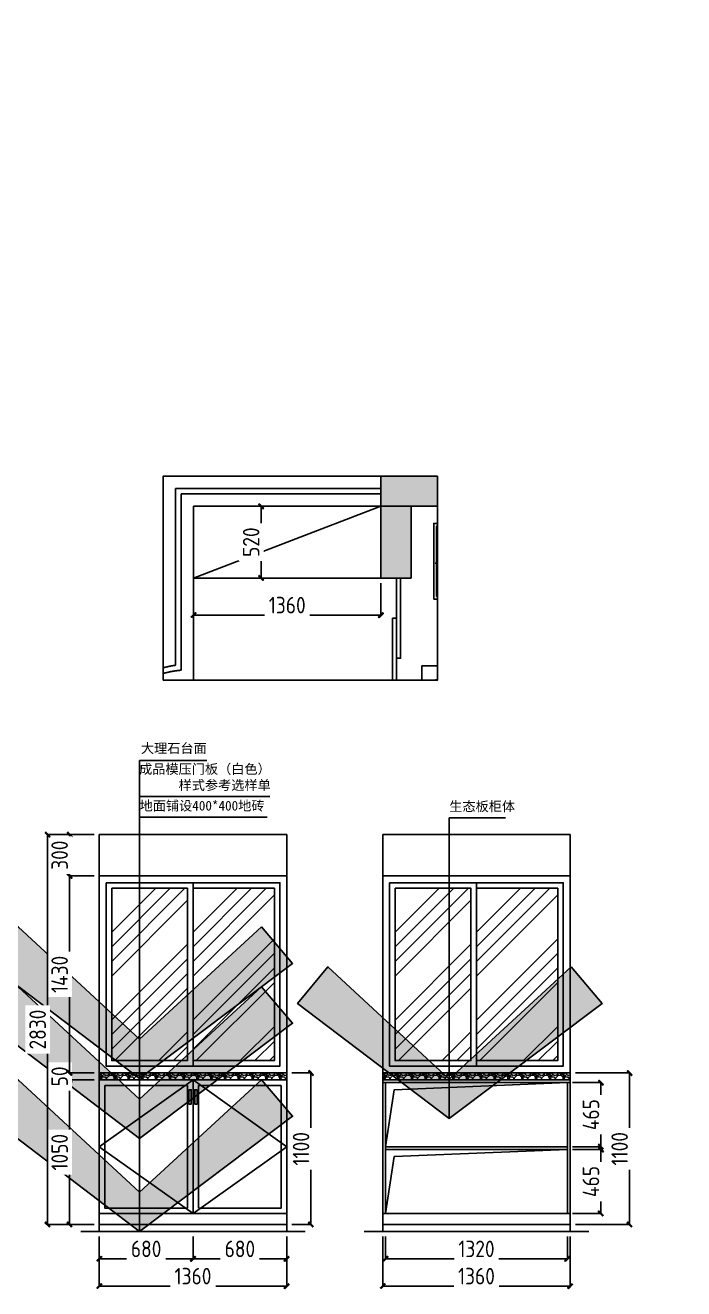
# Model space of a CAD drawing. Extents: x -74236 to 286982, y -14633 to 132816.
# Drawn here: x 131385 to 136161, y 121894 to 131060 of the extents above; entities that cross this region are included whole.
import ezdxf
from ezdxf.xclip import XClip

# ---------------------------------------------------------------- set-up
doc = ezdxf.new("R2010")
doc.units = 0
doc.header["$LTSCALE"] = 10
doc.header["$MEASUREMENT"] = 0
doc.header["$XCLIPFRAME"] = 2
doc.header["$PDSIZE"] = 5
for name, color, linetype in [('10立面', 3, 'Continuous'), ('1活动家具', 4, 'Continuous'), ('2改建新建', 7, 'Continuous'), ('8强弱电布置', 3, 'Continuous'), ('图框', 4, 'Continuous')]:
    doc.layers.add(name, color=color, linetype=linetype)
doc.styles.get("Standard").update_dxf_attribs({"font": 'gbenor.shx', "bigfont": 'gbcbig.shx'})
doc.dimstyles.new('pw40', dxfattribs={"dimscale": 40, "dimtxt": 1.8, "dimasz": 0.04, "dimexe": 0, "dimexo": 0.625, "dimgap": 0.2, "dimtad": 1, "dimdec": 0, "dimrnd": 0.05, "dimdsep": 46, "dimtxsty": 'Standard', "dimblk": 'BZ', "dimcen": 0.06, "dimclrd": 127, "dimclre": 127, "dimclrt": 1, "dimadec": 0, "dimazin": 0, "dimtfac": 1, "dimtdec": 0, "dimtix": 1, "dimtmove": 2, "dimatfit": 3, "dimldrblk": 'jt', "dimfxl": 1, "dimtvp": 1, "dimtolj": 1, "dimtzin": 0, "dimarcsym": 0})
doc.dimstyles.new('wl20', dxfattribs={"dimscale": 60, "dimtxt": 1.8, "dimasz": 0.03, "dimexe": 0, "dimexo": 0.625, "dimgap": 0.2, "dimtad": 1, "dimdec": 0, "dimrnd": 0.05, "dimdsep": 46, "dimtxsty": 'Standard', "dimblk": 'BZ', "dimcen": 0.06, "dimclrd": 127, "dimclre": 127, "dimclrt": 1, "dimadec": 0, "dimazin": 0, "dimtfac": 1, "dimtdec": 0, "dimtix": 1, "dimtmove": 2, "dimatfit": 3, "dimldrblk": 'jt', "dimfxl": 1, "dimtvp": 1, "dimtfill": 1, "dimtolj": 1, "dimtzin": 0, "dimarcsym": 0})

# ---------------------------------------------------------------- blocks, each defined once
blk = doc.blocks.new('adsz')
h = blk.add_hatch(color=252)
h.dxf.hatch_style = 1
h.paths.add_polyline_path([(104045.7, 130229.6), (102661.5, 130229.6), (102661.5, 130009.6), (103825.7, 130009.6), (103825.7, 129269.6), (104045.7, 129269.6)])
h.paths.add_polyline_path([(104045.7, 126819.6), (104045.7, 127559.6), (103825.7, 127559.6), (103825.7, 126819.6), (102474.2, 126819.6), (102474.2, 126599.6), (104045.7, 126599.6)])
h.paths.add_polyline_path([(103045.7, 126599.6), (102825.7, 126599.6), (102825.7, 126069.6), (103045.7, 126069.6)])
h.paths.add_polyline_path([(101462.9, 126819.6), (99635.7, 126819.6), (99635.7, 126599.6), (101462.9, 126599.6)])
h = blk.add_hatch(color=252)
h.dxf.hatch_style = 1
h.paths.add_polyline_path([(93345.7, 123939.6), (92745.7, 123939.6), (92745.7, 124319.6), (92525.7, 124319.6), (92525.7, 123939.6), (92525.7, 123719.6), (93345.7, 123719.6)])
h.paths.add_polyline_path([(94475.7, 123939.6), (94255.7, 123939.6), (94255.7, 123719.6), (94255.7, 121999.6), (94475.7, 121999.6), (94475.7, 122999.6), (94673.5, 122999.6), (94673.5, 123219.6), (94475.7, 123219.6)])
h.paths.add_polyline_path([(94475.7, 120879.6), (94255.7, 120879.6), (94255.7, 119729.6), (95435.7, 119729.6), (95435.7, 119949.6), (94475.7, 119949.6)])
h.paths.add_polyline_path([(99783.3, 119949.6), (97454.4, 119949.6), (97454.4, 119729.6), (99783.3, 119729.6)])
h.paths.add_polyline_path([(99375.7, 122079.6), (99155.7, 122079.6), (99155.7, 121919.6), (98095.7, 121919.6), (98095.7, 122079.6), (97875.7, 122079.6), (97875.7, 121699.6), (99375.7, 121699.6)])
h.paths.add_polyline_path([(98095.7, 123219.6), (96135.7, 123219.6), (96135.7, 123409.6), (95895.7, 123409.6), (95895.7, 123219.6), (95895.7, 122999.6), (97875.7, 122999.6), (97875.7, 122879.6), (98095.7, 122879.6)])
h.paths.add_polyline_path([(100628.3, 123219.6), (99155.7, 123219.6), (99155.7, 122879.6), (99375.7, 122879.6), (99375.7, 122999.6), (100628.3, 122999.6)])
h.paths.add_polyline_path([(103045.7, 123219.6), (102825.7, 123219.6), (102097.3, 123219.6), (102097.3, 122999.6), (102825.7, 122999.6), (102825.7, 122319.6), (103045.7, 122319.6), (103045.7, 122999.6)])
h.paths.add_polyline_path([(103045.7, 120609.6), (102825.7, 120609.6), (102825.7, 119949.6), (101830.1, 119949.6), (101830.1, 119729.6), (103045.7, 119729.6)])
h = blk.add_hatch(color=252)
h.dxf.hatch_style = 1
h.paths.add_polyline_path([(103045.7, 123739.6), (102825.7, 123739.6), (102825.7, 123219.6), (103045.7, 123219.6)])
at = {"color": 0}
for p, q in [((103825.7, 126819.6), (99635.7, 126819.6)), ((104405.7, 126599.6), (99635.7, 126599.6)), ((104405.7, 124499.6), (104405.7, 123219.6)), ((104625.7, 124298.2), (104625.7, 122999.6)), ((102825.7, 123739.6), (102825.7, 123219.6)), ((102825.7, 123739.6), (103045.7, 123739.6)), ((103045.7, 123739.6), (103045.7, 123219.6)), ((102825.7, 123219.6), (99155.7, 123219.6)), ((102825.7, 123219.6), (103045.7, 123219.6)), ((104405.7, 123219.6), (103045.7, 123219.6)), ((103045.7, 122999.6), (103045.7, 123219.6)), ((102825.7, 122999.6), (99375.7, 122999.6)), ((102825.7, 122999.6), (102825.7, 119949.6)), ((104625.7, 122999.6), (103045.7, 122999.6)), ((103045.7, 122999.6), (103045.7, 119729.6))]:
    blk.add_line(p, q, dxfattribs=at)
at = {"color": 251}
for p, q in [((104495.7, 124408.9), (104495.7, 123129.6)), ((104535.7, 124372.8), (104535.7, 123089.6)), ((104495.7, 123129.6), (103045.7, 123129.6)), ((104535.7, 123089.6), (103045.7, 123089.6))]:
    blk.add_line(p, q, dxfattribs=at)
for radius, start, end in [(592.3, 274.09289, 85.90711), (632.3, 277.47665, 82.52335)]:
    blk.add_arc((104453.4, 124999.6), radius, start, end, dxfattribs=at)
at = {"layer": '1活动家具'}
for p, q in [((102750.4, 124377.4), (102750.4, 125277.4)), ((102650.4, 124477.4), (102650.4, 125177.4)), ((102650.4, 124477.4), (102176.6, 124477.4)), ((102750.4, 124377.4), (101850.4, 124377.4))]:
    blk.add_line(p, q, dxfattribs=at)
at = {"layer": '1活动家具', "color": 4}
blk.add_line((103045.7, 123739.6), (104405.7, 123739.6), dxfattribs=at)
at = {"layer": '1活动家具', "color": 251}
for p, q in [((104405.7, 123739.6), (103045.7, 123219.6)), ((102825.7, 122999.6), (101425.7, 122699.6))]:
    blk.add_line(p, q, dxfattribs=at)
at = {"layer": '1活动家具', "color": 8}
blk.add_line((102274.7, 123632.2), (102652, 123632.2), dxfattribs=at)
at = {"layer": '1活动家具', "color": 1}
for points in [[(102963.3, 124030.9), (102933.3, 124030.9), (102933.3, 124613.4), (102963.3, 124613.4)], [(102933.3, 123739.6), (102903.3, 123739.6), (102903.3, 124322.1), (102933.3, 124322.1)]]:
    blk.add_lwpolyline(points, close=True, dxfattribs=at)
at = {"layer": '1活动家具'}
blk.add_lwpolyline([(102663.1, 123893.9), (102663.1, 123343.9), (102113.1, 123343.9), (102113.1, 123893.9)], close=True, dxfattribs=at)
at = {"layer": '1活动家具', "color": 8}
blk.add_lwpolyline([(102643.1, 123873.9), (102643.1, 123363.9), (102133.1, 123363.9), (102133.1, 123873.9)], close=True, dxfattribs=at)
at = {"layer": '1活动家具', "color": 4}
blk.add_lwpolyline([(101425.7, 122999.6), (101425.7, 122399.6), (102825.7, 122399.6), (102825.7, 122999.6)], close=True, dxfattribs=at)
at = {"layer": '1活动家具', "color": 251}
blk.add_lwpolyline([(101425.7, 122699.6), (102825.7, 122699.6), (102825.7, 122999.6), (101425.7, 122999.6)], close=True, dxfattribs=at)
blk = doc.blocks.new('BZ')
at = {"layer": '图框', "linetype": 'Continuous'}
blk.add_hatch(color=2, dxfattribs=at).paths.add_polyline_path([(9.6, 6.5), (6.6, 9.4), (-10.5, -7.5), (-7.4, -10.7)])
blk.add_lwpolyline([(-7.4, -10.7), (9.6, 6.5), (6.6, 9.4), (-10.5, -7.5), (-7.4, -10.7)], dxfattribs=at)
blk = doc.blocks.new('*D113')
at = {"layer": '1活动家具', "color": 127, "lineweight": -2, "transparency": 16777216}
for p, q in [((131883.9, 123409), (131705.8, 123409)), ((131705.8, 122360.8), (131705.8, 123407.2)), ((131883.9, 122359), (131705.8, 122359))]:
    blk.add_line(p, q, dxfattribs=at)
at = {"layer": 'Defpoints', "color": 0, "transparency": 16777216}
for p in [(131705.8, 123409), (131921.4, 123409), (131921.4, 122359)]:
    blk.add_point(p, dxfattribs=at)
at = {"layer": '1活动家具', "color": 127, "lineweight": -2, "transparency": 16777216, "xscale": 1.8, "yscale": 1.8, "zscale": 1.8}
for p, rotation in [((131705.8, 123409), 90), ((131705.8, 122359), 270)]:
    blk.add_blockref('BZ', p, dxfattribs=dict(at, rotation=rotation))
at = {"layer": '1活动家具', "color": 1, "transparency": 16777216, "insert": (131633.8, 122884), "char_height": 120, "attachment_point": 5, "rotation": 90, "bg_fill": 3, "box_fill_scale": 1.25, "bg_fill_color": 256, "bg_fill_true_color": 13158600, "bg_fill_transparency": 0}
blk.add_mtext('\\A1;1050', dxfattribs=at)
blk = doc.blocks.new('jt')
at = {"layer": '图框', "linetype": 'Continuous'}
blk.add_hatch(color=2, dxfattribs=at).paths.add_polyline_path([(-22, 17.7), (-16.7, 22.2), (0, 0), (-16.7, -22), (-22, -17.6), (-5.7, 0)])
blk.add_lwpolyline([(-22, 17.7), (-16.7, 22.2), (0, 0), (-16.7, -22), (-22, -17.6), (-5.7, 0), (-22, 17.7)], dxfattribs=at)
blk = doc.blocks.new('*D114')
at = {"layer": '1活动家具', "color": 127, "lineweight": -2, "transparency": 16777216}
for p, q in [((131705.8, 123460.8), (131705.8, 123462.6)), ((131883.9, 123459), (131705.8, 123459)), ((131705.8, 123409), (131705.8, 123459)), ((131883.9, 123409), (131705.8, 123409)), ((131705.8, 123407.2), (131705.8, 123405.4))]:
    blk.add_line(p, q, dxfattribs=at)
at = {"layer": 'Defpoints', "color": 0, "transparency": 16777216}
for p in [(131921.4, 123459), (131921.4, 123409)]:
    blk.add_point(p, dxfattribs=at)
at = {"layer": '1活动家具', "color": 127, "lineweight": -2, "transparency": 16777216, "xscale": 1.8, "yscale": 1.8, "zscale": 1.8}
for p, rotation in [((131705.8, 123459), 270), ((131705.8, 123409), 90)]:
    blk.add_blockref('BZ', p, dxfattribs=dict(at, rotation=rotation))
at = {"layer": '1活动家具', "color": 1, "transparency": 16777216, "insert": (131633.8, 123434), "char_height": 120, "attachment_point": 5, "rotation": 90, "bg_fill": 3, "box_fill_scale": 1.25, "bg_fill_color": 256, "bg_fill_true_color": 13158600, "bg_fill_transparency": 0}
blk.add_mtext('\\A1;50', dxfattribs=at)
at = {"layer": 'Defpoints', "color": 0, "transparency": 16777216}
blk.add_point((131705.8, 123459), dxfattribs=at)
blk = doc.blocks.new('*D115')
at = {"layer": '1活动家具', "color": 127, "lineweight": -2, "transparency": 16777216}
for p, q in [((131883.9, 124889), (131705.8, 124889)), ((131705.8, 123460.8), (131705.8, 124887.2)), ((131883.9, 123459), (131705.8, 123459))]:
    blk.add_line(p, q, dxfattribs=at)
at = {"layer": 'Defpoints', "color": 0, "transparency": 16777216}
for p in [(131705.8, 124889), (131921.4, 124889), (131921.4, 123459)]:
    blk.add_point(p, dxfattribs=at)
at = {"layer": '1活动家具', "color": 127, "lineweight": -2, "transparency": 16777216, "xscale": 1.8, "yscale": 1.8, "zscale": 1.8}
for p, rotation in [((131705.8, 124889), 90), ((131705.8, 123459), 270)]:
    blk.add_blockref('BZ', p, dxfattribs=dict(at, rotation=rotation))
at = {"layer": '1活动家具', "color": 1, "transparency": 16777216, "insert": (131633.8, 124174), "char_height": 120, "attachment_point": 5, "rotation": 90, "bg_fill": 3, "box_fill_scale": 1.25, "bg_fill_color": 256, "bg_fill_true_color": 13158600, "bg_fill_transparency": 0}
blk.add_mtext('\\A1;1430', dxfattribs=at)
blk = doc.blocks.new('*D116')
at = {"layer": '1活动家具', "color": 127, "lineweight": -2, "transparency": 16777216}
for p, q in [((131883.9, 125189), (131705.8, 125189)), ((131705.8, 124890.8), (131705.8, 125187.2)), ((131883.9, 124889), (131705.8, 124889))]:
    blk.add_line(p, q, dxfattribs=at)
at = {"layer": 'Defpoints', "color": 0, "transparency": 16777216}
for p in [(131921.4, 125189), (131921.4, 124889)]:
    blk.add_point(p, dxfattribs=at)
at = {"layer": '1活动家具', "color": 127, "lineweight": -2, "transparency": 16777216, "xscale": 1.8, "yscale": 1.8, "zscale": 1.8}
for p, rotation in [((131705.8, 125189), 90), ((131705.8, 124889), 270)]:
    blk.add_blockref('BZ', p, dxfattribs=dict(at, rotation=rotation))
at = {"layer": '1活动家具', "color": 1, "transparency": 16777216, "insert": (131633.8, 125039), "char_height": 120, "attachment_point": 5, "rotation": 90, "bg_fill": 3, "box_fill_scale": 1.25, "bg_fill_color": 256, "bg_fill_true_color": 13158600, "bg_fill_transparency": 0}
blk.add_mtext('\\A1;300', dxfattribs=at)
at = {"layer": 'Defpoints', "color": 0, "transparency": 16777216}
blk.add_point((131705.8, 125189), dxfattribs=at)
blk = doc.blocks.new('*D117')
at = {"layer": '1活动家具', "color": 127, "lineweight": -2, "transparency": 16777216}
for p, q in [((131846.4, 125189), (131546.6, 125189)), ((131546.6, 125187.2), (131546.6, 122360.8)), ((131883.9, 122359), (131546.6, 122359))]:
    blk.add_line(p, q, dxfattribs=at)
at = {"layer": 'Defpoints', "color": 0, "transparency": 16777216}
for p in [(131883.9, 125189), (131546.6, 122359), (131921.4, 122359)]:
    blk.add_point(p, dxfattribs=at)
at = {"layer": '1活动家具', "color": 127, "lineweight": -2, "transparency": 16777216, "xscale": 1.8, "yscale": 1.8, "zscale": 1.8}
for p, rotation in [((131546.6, 125189), 90), ((131546.6, 122359), 270)]:
    blk.add_blockref('BZ', p, dxfattribs=dict(at, rotation=rotation))
at = {"layer": '1活动家具', "color": 1, "transparency": 16777216, "insert": (131474.6, 123774), "char_height": 120, "attachment_point": 5, "rotation": 90, "bg_fill": 3, "box_fill_scale": 1.25, "bg_fill_color": 256, "bg_fill_true_color": 13158600, "bg_fill_transparency": 0}
blk.add_mtext('\\A1;2830', dxfattribs=at)
blk = doc.blocks.new('*D118')
at = {"layer": '1活动家具', "color": 127, "lineweight": -2, "transparency": 16777216}
for p, q in [((133318.9, 123459), (133457.2, 123459)), ((133457.2, 123457.2), (133457.2, 122360.8)), ((133318.9, 122359), (133457.2, 122359))]:
    blk.add_line(p, q, dxfattribs=at)
at = {"layer": 'Defpoints', "color": 0, "transparency": 16777216}
for p in [(133281.4, 123459), (133281.4, 122359), (133457.2, 122359)]:
    blk.add_point(p, dxfattribs=at)
at = {"layer": '1活动家具', "color": 127, "lineweight": -2, "transparency": 16777216, "xscale": 1.8, "yscale": 1.8, "zscale": 1.8}
for p, rotation in [((133457.2, 123459), 90), ((133457.2, 122359), 270)]:
    blk.add_blockref('BZ', p, dxfattribs=dict(at, rotation=rotation))
at = {"layer": '1活动家具', "color": 1, "transparency": 16777216, "insert": (133385.2, 122909), "char_height": 120, "attachment_point": 5, "rotation": 90, "bg_fill": 3, "box_fill_scale": 1.25, "bg_fill_color": 256, "bg_fill_true_color": 13158600, "bg_fill_transparency": 0}
blk.add_mtext('\\A1;1100', dxfattribs=at)
blk = doc.blocks.new('*D119')
at = {"layer": '1活动家具', "color": 127, "lineweight": -2, "transparency": 16777216}
for p, q in [((131921.4, 122271.5), (131921.4, 122110.8)), ((132601.4, 122271.5), (132601.4, 122110.8)), ((131923.2, 122110.8), (132599.6, 122110.8))]:
    blk.add_line(p, q, dxfattribs=at)
at = {"layer": 'Defpoints', "color": 0, "transparency": 16777216}
for p in [(131921.4, 122309), (132601.4, 122309), (132601.4, 122110.8)]:
    blk.add_point(p, dxfattribs=at)
at = {"layer": '1活动家具', "color": 127, "lineweight": -2, "transparency": 16777216, "xscale": 1.8, "yscale": 1.8, "zscale": 1.8, "rotation": 180}
blk.add_blockref('BZ', (131921.4, 122110.8), dxfattribs=at)
at = {"layer": '1活动家具', "color": 127, "lineweight": -2, "transparency": 16777216, "xscale": 1.8, "yscale": 1.8, "zscale": 1.8}
blk.add_blockref('BZ', (132601.4, 122110.8), dxfattribs=at)
at = {"layer": '1活动家具', "color": 1, "transparency": 16777216, "insert": (132261.4, 122182.8), "char_height": 120, "attachment_point": 5, "bg_fill": 3, "box_fill_scale": 1.25, "bg_fill_color": 256, "bg_fill_true_color": 13158600, "bg_fill_transparency": 0}
blk.add_mtext('\\A1;680', dxfattribs=at)
blk = doc.blocks.new('*D120')
at = {"layer": '1活动家具', "color": 127, "lineweight": -2, "transparency": 16777216}
for p, q in [((132601.4, 122271.5), (132601.4, 122110.8)), ((133281.4, 122271.5), (133281.4, 122110.8)), ((132603.2, 122110.8), (133279.6, 122110.8))]:
    blk.add_line(p, q, dxfattribs=at)
at = {"layer": 'Defpoints', "color": 0, "transparency": 16777216}
for p in [(132601.4, 122309), (133281.4, 122309), (133281.4, 122110.8)]:
    blk.add_point(p, dxfattribs=at)
at = {"layer": '1活动家具', "color": 127, "lineweight": -2, "transparency": 16777216, "xscale": 1.8, "yscale": 1.8, "zscale": 1.8, "rotation": 180}
blk.add_blockref('BZ', (132601.4, 122110.8), dxfattribs=at)
at = {"layer": '1活动家具', "color": 127, "lineweight": -2, "transparency": 16777216, "xscale": 1.8, "yscale": 1.8, "zscale": 1.8}
blk.add_blockref('BZ', (133281.4, 122110.8), dxfattribs=at)
at = {"layer": '1活动家具', "color": 1, "transparency": 16777216, "insert": (132941.4, 122182.8), "char_height": 120, "attachment_point": 5, "bg_fill": 3, "box_fill_scale": 1.25, "bg_fill_color": 256, "bg_fill_true_color": 13158600, "bg_fill_transparency": 0}
blk.add_mtext('\\A1;680', dxfattribs=at)
blk = doc.blocks.new('*D121')
at = {"layer": '1活动家具', "color": 127, "lineweight": -2, "transparency": 16777216}
for p, q in [((131921.4, 122271.5), (131921.4, 121912.9)), ((133281.4, 122271.5), (133281.4, 121912.9)), ((131923.2, 121912.9), (133279.6, 121912.9))]:
    blk.add_line(p, q, dxfattribs=at)
at = {"layer": 'Defpoints', "color": 0, "transparency": 16777216}
for p in [(131921.4, 122309), (133281.4, 122309), (133281.4, 121912.9)]:
    blk.add_point(p, dxfattribs=at)
at = {"layer": '1活动家具', "color": 127, "lineweight": -2, "transparency": 16777216, "xscale": 1.8, "yscale": 1.8, "zscale": 1.8, "rotation": 180}
blk.add_blockref('BZ', (131921.4, 121912.9), dxfattribs=at)
at = {"layer": '1活动家具', "color": 127, "lineweight": -2, "transparency": 16777216, "xscale": 1.8, "yscale": 1.8, "zscale": 1.8}
blk.add_blockref('BZ', (133281.4, 121912.9), dxfattribs=at)
at = {"layer": '1活动家具', "color": 1, "transparency": 16777216, "insert": (132601.4, 121984.9), "char_height": 120, "attachment_point": 5, "bg_fill": 3, "box_fill_scale": 1.25, "bg_fill_color": 256, "bg_fill_true_color": 13158600, "bg_fill_transparency": 0}
blk.add_mtext('\\A1;1360', dxfattribs=at)
blk = doc.blocks.new('*D122')
at = {"layer": '1活动家具', "color": 127, "lineweight": -2, "transparency": 16777216}
for p, q in [((135355.1, 122904), (135560, 122904)), ((135560, 122440.8), (135560, 122902.2)), ((135355.1, 122439), (135560, 122439))]:
    blk.add_line(p, q, dxfattribs=at)
at = {"layer": 'Defpoints', "color": 0, "transparency": 16777216}
for p in [(135317.6, 122904), (135560, 122904), (135317.6, 122439)]:
    blk.add_point(p, dxfattribs=at)
at = {"layer": '1活动家具', "color": 127, "lineweight": -2, "transparency": 16777216, "xscale": 1.8, "yscale": 1.8, "zscale": 1.8}
for p, rotation in [((135560, 122904), 90), ((135560, 122439), 270)]:
    blk.add_blockref('BZ', p, dxfattribs=dict(at, rotation=rotation))
at = {"layer": '1活动家具', "color": 1, "transparency": 16777216, "insert": (135488, 122671.5), "char_height": 120, "attachment_point": 5, "rotation": 90, "bg_fill": 3, "box_fill_scale": 1.25, "bg_fill_color": 256, "bg_fill_true_color": 13158600, "bg_fill_transparency": 0}
blk.add_mtext('\\A1;465', dxfattribs=at)
blk = doc.blocks.new('*D123')
at = {"layer": '1活动家具', "color": 127, "lineweight": -2, "transparency": 16777216}
for p, q in [((135355.1, 123389), (135560, 123389)), ((135560, 122925.8), (135560, 123387.2)), ((135355.1, 122924), (135560, 122924))]:
    blk.add_line(p, q, dxfattribs=at)
at = {"layer": 'Defpoints', "color": 0, "transparency": 16777216}
for p in [(135317.6, 123389), (135560, 123389), (135317.6, 122924)]:
    blk.add_point(p, dxfattribs=at)
at = {"layer": '1活动家具', "color": 127, "lineweight": -2, "transparency": 16777216, "xscale": 1.8, "yscale": 1.8, "zscale": 1.8}
for p, rotation in [((135560, 123389), 90), ((135560, 122924), 270)]:
    blk.add_blockref('BZ', p, dxfattribs=dict(at, rotation=rotation))
at = {"layer": '1活动家具', "color": 1, "transparency": 16777216, "insert": (135488, 123156.5), "char_height": 120, "attachment_point": 5, "rotation": 90, "bg_fill": 3, "box_fill_scale": 1.25, "bg_fill_color": 256, "bg_fill_true_color": 13158600, "bg_fill_transparency": 0}
blk.add_mtext('\\A1;465', dxfattribs=at)
blk = doc.blocks.new('*D124')
at = {"layer": '1活动家具', "color": 127, "lineweight": -2, "transparency": 16777216}
for p, q in [((135375.1, 123459), (135768.2, 123459)), ((135768.2, 122360.8), (135768.2, 123457.2)), ((135375.1, 122359), (135768.2, 122359))]:
    blk.add_line(p, q, dxfattribs=at)
at = {"layer": 'Defpoints', "color": 0, "transparency": 16777216}
for p in [(135337.6, 123459), (135768.2, 123459), (135337.6, 122359)]:
    blk.add_point(p, dxfattribs=at)
at = {"layer": '1活动家具', "color": 127, "lineweight": -2, "transparency": 16777216, "xscale": 1.8, "yscale": 1.8, "zscale": 1.8}
for p, rotation in [((135768.2, 123459), 90), ((135768.2, 122359), 270)]:
    blk.add_blockref('BZ', p, dxfattribs=dict(at, rotation=rotation))
at = {"layer": '1活动家具', "color": 1, "transparency": 16777216, "insert": (135696.2, 122909), "char_height": 120, "attachment_point": 5, "rotation": 90, "bg_fill": 3, "box_fill_scale": 1.25, "bg_fill_color": 256, "bg_fill_true_color": 13158600, "bg_fill_transparency": 0}
blk.add_mtext('\\A1;1100', dxfattribs=at)
blk = doc.blocks.new('*D125')
at = {"layer": '1活动家具', "color": 127, "lineweight": -2, "transparency": 16777216}
for p, q in [((133997.6, 122271.5), (133997.6, 122110.8)), ((135317.6, 122271.5), (135317.6, 122110.8)), ((133999.4, 122110.8), (135315.8, 122110.8))]:
    blk.add_line(p, q, dxfattribs=at)
at = {"layer": 'Defpoints', "color": 0, "transparency": 16777216}
for p in [(133997.6, 122309), (135317.6, 122309), (135317.6, 122110.8)]:
    blk.add_point(p, dxfattribs=at)
at = {"layer": '1活动家具', "color": 127, "lineweight": -2, "transparency": 16777216, "xscale": 1.8, "yscale": 1.8, "zscale": 1.8, "rotation": 180}
blk.add_blockref('BZ', (133997.6, 122110.8), dxfattribs=at)
at = {"layer": '1活动家具', "color": 127, "lineweight": -2, "transparency": 16777216, "xscale": 1.8, "yscale": 1.8, "zscale": 1.8}
blk.add_blockref('BZ', (135317.6, 122110.8), dxfattribs=at)
at = {"layer": '1活动家具', "color": 1, "transparency": 16777216, "insert": (134657.6, 122182.8), "char_height": 120, "attachment_point": 5, "bg_fill": 3, "box_fill_scale": 1.25, "bg_fill_color": 256, "bg_fill_true_color": 13158600, "bg_fill_transparency": 0}
blk.add_mtext('\\A1;1320', dxfattribs=at)
blk = doc.blocks.new('*D126')
at = {"layer": '1活动家具', "color": 127, "lineweight": -2, "transparency": 16777216}
for p, q in [((133977.6, 122271.5), (133977.6, 121912.9)), ((135337.6, 122271.5), (135337.6, 121912.9)), ((133979.4, 121912.9), (135335.8, 121912.9))]:
    blk.add_line(p, q, dxfattribs=at)
at = {"layer": 'Defpoints', "color": 0, "transparency": 16777216}
for p in [(133977.6, 122309), (135337.6, 122309), (135337.6, 121912.9)]:
    blk.add_point(p, dxfattribs=at)
at = {"layer": '1活动家具', "color": 127, "lineweight": -2, "transparency": 16777216, "xscale": 1.8, "yscale": 1.8, "zscale": 1.8, "rotation": 180}
blk.add_blockref('BZ', (133977.6, 121912.9), dxfattribs=at)
at = {"layer": '1活动家具', "color": 127, "lineweight": -2, "transparency": 16777216, "xscale": 1.8, "yscale": 1.8, "zscale": 1.8}
blk.add_blockref('BZ', (135337.6, 121912.9), dxfattribs=at)
at = {"layer": '1活动家具', "color": 1, "transparency": 16777216, "insert": (134657.6, 121984.9), "char_height": 120, "attachment_point": 5, "bg_fill": 3, "box_fill_scale": 1.25, "bg_fill_color": 256, "bg_fill_true_color": 13158600, "bg_fill_transparency": 0}
blk.add_mtext('\\A1;1360', dxfattribs=at)
blk = doc.blocks.new('*D171')
at = {"layer": '1活动家具', "color": 127, "lineweight": -2, "transparency": 16777216}
for p, q in [((132605, 127012.3), (132605, 126781)), ((133965, 127012.3), (133965, 126781)), ((132606.8, 126781), (133963.2, 126781))]:
    blk.add_line(p, q, dxfattribs=at)
at = {"layer": 'Defpoints', "color": 0, "transparency": 16777216}
for p in [(132605, 127049.8), (133965, 127049.8), (133965, 126781)]:
    blk.add_point(p, dxfattribs=at)
at = {"layer": '1活动家具', "color": 127, "lineweight": -2, "transparency": 16777216, "xscale": 1.8, "yscale": 1.8, "zscale": 1.8, "rotation": 180}
blk.add_blockref('BZ', (132605, 126781), dxfattribs=at)
at = {"layer": '1活动家具', "color": 127, "lineweight": -2, "transparency": 16777216, "xscale": 1.8, "yscale": 1.8, "zscale": 1.8}
blk.add_blockref('BZ', (133965, 126781), dxfattribs=at)
at = {"layer": '1活动家具', "color": 1, "transparency": 16777216, "insert": (133285, 126853), "char_height": 120, "attachment_point": 5, "bg_fill": 3, "box_fill_scale": 1.25, "bg_fill_color": 256, "bg_fill_true_color": 13158600, "bg_fill_transparency": 0}
blk.add_mtext('\\A1;1360', dxfattribs=at)
blk = doc.blocks.new('*D172')
at = {"layer": '1活动家具', "color": 127, "lineweight": -2, "transparency": 16777216}
for p, q in [((133247.5, 127569.8), (133095.2, 127569.8)), ((133095.2, 127051.6), (133095.2, 127568)), ((133247.5, 127049.8), (133095.2, 127049.8))]:
    blk.add_line(p, q, dxfattribs=at)
at = {"layer": 'Defpoints', "color": 0, "transparency": 16777216}
for p in [(133095.2, 127569.8), (133285, 127569.8), (133285, 127049.8)]:
    blk.add_point(p, dxfattribs=at)
at = {"layer": '1活动家具', "color": 127, "lineweight": -2, "transparency": 16777216, "xscale": 1.8, "yscale": 1.8, "zscale": 1.8}
for p, rotation in [((133095.2, 127569.8), 90), ((133095.2, 127049.8), 270)]:
    blk.add_blockref('BZ', p, dxfattribs=dict(at, rotation=rotation))
at = {"layer": '1活动家具', "color": 1, "transparency": 16777216, "insert": (133023.2, 127309.8), "char_height": 120, "attachment_point": 5, "rotation": 90, "bg_fill": 3, "box_fill_scale": 1.25, "bg_fill_color": 256, "bg_fill_true_color": 13158600, "bg_fill_transparency": 0}
blk.add_mtext('\\A1;520', dxfattribs=at)

msp = doc.modelspace()

# ---------------------------------------------------------------- hatches: boundary and pattern name
at = {"layer": '1活动家具'}
h = msp.add_hatch(dxfattribs=at)
h.set_pattern_fill('GRAVEL', color=251, scale=100)
h.set_pattern_definition([(228.0127875, (2644.621, 858.468), (-800, -900), [13.4536, -1331.908805]), (184.9697407, (2635.6207, 848.468), (1200, 100), [23.0868, -2285.592476]), (132.510447, (2612.6207, 846.468), (1000, -1100), [16.2788, -1611.60326]), (267.273689, (2573.6207, 821.468), (100, 2000), [21.0238, -2081.355804]), (292.8336542, (2572.6207, 800.468), (-500, 1200), [20.6155, -2040.937313]), (357.273689, (2580.6207, 781.468), (-2000, 100), [21.0238, -2081.355804]), (37.6942405, (2601.6207, 780.468), (-1300, -1000), [27.8029, -2752.484855]), (72.2553284, (2623.6207, 797.468), (700, 2200), [26.2488, -2598.63215]), (121.4295656, (2631.6207, 822.468), (-800, 1300), [21.095, -2088.40731]), (175.2363583, (2620.621, 840.468), (1100, -100), [24.0832, -1180.07626]), (222.3974378, (2596.6207, 842.468), (-1200, -1100), [31.1448, -3083.3375]), (138.814075, (2672.621, 820.468), (-700, 600), [10.6301, -1052.38448]), (171.4692344, (2664.6207, 827.468), (1300, -200), [20.2237, -2002.15114]), (225, (2644.62, 830.47), (-1e-14, -100), [14.1421, -127.279256]), (203.1985905, (2637.621, 842.468), (500, 200), [7.6158, -753.96151]), (291.80141, (2630.62, 839.468), (-100, 300), [10.7703, -527.74618]), (30.963757, (2634.62, 829.468), (300, 200), [17.4929, -565.60229]), (161.565051, (2649.62, 838.468), (200, -100), [12.6491, -303.578666]), (16.3895403, (2572.6207, 839.468), (1000, 300), [17.72, -1754.284515]), (70.346176, (2589.621, 844.468), (-400, -1100), [14.8661, -1471.740775]), (293.1985905, (2649.621, 858.468), (-200, 500), [15.2315, -746.34581]), (343.6104597, (2655.6207, 844.468), (-1000, 300), [17.72, -1754.284515]), (339.443955, (2572.621, 777.468), (-500, 200), [17.088, -837.312375]), (294.7751406, (2588.621, 771.468), (-500, 1100), [14.3178, -1417.464306]), (66.8014095, (2650.621, 758.468), (200, 500), [15.2315, -746.34581]), (17.3540246, (2656.6207, 772.468), (-1300, -400), [16.7631, -1659.54236]), (69.443955, (2601.621, 758.468), (-200, -500), [8.544, -845.856375]), (101.309932, (2644.62, 758.468), (-100, 400), [5.099, -504.80295]), (165.963757, (2643.62, 763.468), (300, -100), [20.6155, -391.69506]), (186.009006, (2623.6207, 768.468), (1000, 100), [19.105, -1891.39232]), (303.690068, (2634.62, 820.468), (-100, 200), [14.4222, -346.13293]), (353.1572266, (2642.6207, 808.468), (1700, -200), [25.1794, -2492.75626]), (60.945396, (2667.621, 805.468), (-400, -700), [10.2956, -1019.267414]), (90, (2672.62, 814.47), (-100, 100), [6, -94]), (120.256437, (2621.621, 771.468), (400, -700), [13.8924, -1375.352]), (48.0127875, (2614.621, 783.468), (800, 900), [26.9072, -1318.455205]), (0, (2632.62, 803.47), (100, 100), [26, -74]), (325.3048465, (2658.6207, 803.468), (1000, -700), [15.8114, -1565.32743]), (254.054604, (2671.62, 794.468), (-100, -400), [14.5602, -713.45079]), (207.6459754, (2667.6207, 780.468), (-1900, -1000), [23.7065, -2346.94742]), (175.4260787, (2646.6207, 769.468), (-1300, 100), [25.0799, -2482.90734])])
h.paths.add_polyline_path([(133281.4, 123459), (131921.4, 123459), (131921.4, 123409), (132601.4, 123409), (133281.4, 123409)])
h = msp.add_hatch(dxfattribs=at)
h.set_pattern_fill('GRAVEL', color=251, scale=100)
h.set_pattern_definition([(228.0127875, (4700.8316, 858.468), (-800, -900), [13.4536, -1331.908805]), (184.9697407, (4691.8316, 848.468), (1200, 100), [23.0868, -2285.592476]), (132.510447, (4668.8316, 846.468), (1000, -1100), [16.2788, -1611.60326]), (267.273689, (4629.8316, 821.468), (100, 2000), [21.0238, -2081.355804]), (292.8336542, (4628.8316, 800.468), (-500, 1200), [20.6155, -2040.937313]), (357.273689, (4636.8316, 781.468), (-2000, 100), [21.0238, -2081.355804]), (37.6942405, (4657.8316, 780.468), (-1300, -1000), [27.8029, -2752.484855]), (72.2553284, (4679.8316, 797.468), (700, 2200), [26.2488, -2598.63215]), (121.4295656, (4687.8316, 822.468), (-800, 1300), [21.095, -2088.40731]), (175.2363583, (4676.832, 840.468), (1100, -100), [24.0832, -1180.07626]), (222.3974378, (4652.8316, 842.468), (-1200, -1100), [31.1448, -3083.3375]), (138.814075, (4728.832, 820.468), (-700, 600), [10.6301, -1052.38448]), (171.4692344, (4720.8316, 827.468), (1300, -200), [20.2237, -2002.15114]), (225, (4700.83, 830.47), (-1e-14, -100), [14.1421, -127.279256]), (203.1985905, (4693.832, 842.468), (500, 200), [7.6158, -753.96151]), (291.80141, (4686.832, 839.468), (-100, 300), [10.7703, -527.74618]), (30.963757, (4690.832, 829.468), (300, 200), [17.4929, -565.60229]), (161.565051, (4705.832, 838.468), (200, -100), [12.6491, -303.578666]), (16.3895403, (4628.8316, 839.468), (1000, 300), [17.72, -1754.284515]), (70.346176, (4645.8316, 844.468), (-400, -1100), [14.8661, -1471.740775]), (293.1985905, (4705.832, 858.468), (-200, 500), [15.2315, -746.34581]), (343.6104597, (4711.8316, 844.468), (-1000, 300), [17.72, -1754.284515]), (339.443955, (4628.832, 777.468), (-500, 200), [17.088, -837.312375]), (294.7751406, (4644.8316, 771.468), (-500, 1100), [14.3178, -1417.464306]), (66.8014095, (4706.832, 758.468), (200, 500), [15.2315, -746.34581]), (17.3540246, (4712.8316, 772.468), (-1300, -400), [16.7631, -1659.54236]), (69.443955, (4657.832, 758.468), (-200, -500), [8.544, -845.856375]), (101.309932, (4700.832, 758.468), (-100, 400), [5.099, -504.80295]), (165.963757, (4699.832, 763.468), (300, -100), [20.6155, -391.69506]), (186.009006, (4679.8316, 768.468), (1000, 100), [19.105, -1891.39232]), (303.690068, (4690.832, 820.468), (-100, 200), [14.4222, -346.13293]), (353.1572266, (4698.8316, 808.468), (1700, -200), [25.1794, -2492.75626]), (60.945396, (4723.832, 805.468), (-400, -700), [10.2956, -1019.267414]), (90, (4728.83, 814.47), (-100, 100), [6, -94]), (120.256437, (4677.8316, 771.468), (400, -700), [13.8924, -1375.352]), (48.0127875, (4670.8316, 783.468), (800, 900), [26.9072, -1318.455205]), (0, (4688.83, 803.47), (100, 100), [26, -74]), (325.3048465, (4714.8316, 803.468), (1000, -700), [15.8114, -1565.32743]), (254.054604, (4727.832, 794.468), (-100, -400), [14.5602, -713.45079]), (207.6459754, (4723.8316, 780.468), (-1900, -1000), [23.7065, -2346.94742]), (175.4260787, (4702.8316, 769.468), (-1300, 100), [25.0799, -2482.90734])])
h.paths.add_polyline_path([(135337.6, 123459), (133977.6, 123459), (133977.6, 123409), (134657.6, 123409), (135337.6, 123409)])
at = {"layer": '8强弱电布置'}
h = msp.add_hatch(dxfattribs=at)
h.set_pattern_fill('ANSI34', color=251, scale=600, style=0)
h.set_pattern_definition([(45, (12854.07, 37142.13), (-318.198, 318.198), []), (45, (12960.14, 37142.13), (-318.198, 318.198), []), (45, (13066.2, 37142.13), (-318.198, 318.198), []), (45, (13172.27, 37142.13), (-318.198, 318.198), [])])
h.paths.add_polyline_path([(132011.4, 124799), (132561.4, 124799), (132561.4, 123549), (132011.4, 123549)])
h = msp.add_hatch(dxfattribs=at)
h.set_pattern_fill('ANSI34', color=251, scale=600, style=0)
h.set_pattern_definition([(45, (13444.07, 37142.13), (-318.198, 318.198), []), (45, (13550.14, 37142.13), (-318.198, 318.198), []), (45, (13656.2, 37142.13), (-318.198, 318.198), []), (45, (13762.27, 37142.13), (-318.198, 318.198), [])])
h.paths.add_polyline_path([(132601.4, 124799), (133191.4, 124799), (133191.4, 123549), (132601.4, 123549)])
h = msp.add_hatch(dxfattribs=at)
h.set_pattern_fill('ANSI34', color=251, scale=600, style=0)
h.set_pattern_definition([(45, (14910.3, 37142.13), (-318.198, 318.198), []), (45, (15016.35, 37142.13), (-318.198, 318.198), []), (45, (15122.4, 37142.13), (-318.198, 318.198), []), (45, (15228.5, 37142.13), (-318.198, 318.198), [])])
h.paths.add_polyline_path([(134067.6, 124799), (134617.6, 124799), (134617.6, 123549), (134067.6, 123549)])
h = msp.add_hatch(dxfattribs=at)
h.set_pattern_fill('ANSI34', color=251, scale=600, style=0)
h.set_pattern_definition([(45, (15500.3, 37142.13), (-318.198, 318.198), []), (45, (15606.35, 37142.13), (-318.198, 318.198), []), (45, (15712.4, 37142.13), (-318.198, 318.198), []), (45, (15818.5, 37142.13), (-318.198, 318.198), [])])
h.paths.add_polyline_path([(134657.6, 124799), (135247.6, 124799), (135247.6, 123549), (134657.6, 123549)])

# ---------------------------------------------------------------- linework, layer by layer
at = {"layer": '1活动家具', "color": 0}
for p, q in [((131921.4, 125189), (131921.4, 122309)), ((133281.4, 125189), (133281.4, 122309)), ((133977.6, 125189), (133977.6, 122309)), ((135337.6, 125189), (135337.6, 122309)), ((131921.4, 123409), (133281.4, 123409))]:
    msp.add_line(p, q, dxfattribs=at)
at = {"layer": '1活动家具', "color": 3}
for p, q in [((133977.6, 123409), (135337.6, 123409)), ((133977.6, 123389), (135337.6, 123389)), ((133977.6, 123389), (133977.6, 122439)), ((133997.6, 123389), (133997.6, 122439)), ((135317.6, 123389), (135317.6, 122439)), ((135337.6, 123389), (135337.6, 122439)), ((133997.6, 122924), (135317.6, 122924)), ((133997.6, 122904), (135317.6, 122904))]:
    msp.add_line(p, q, dxfattribs=at)
for points in [[(131921.4, 124889), (133281.4, 124889), (133281.4, 123459), (131921.4, 123459)], [(133977.6, 124889), (135337.6, 124889), (135337.6, 123459), (133977.6, 123459)], [(131921.4, 123409), (132601.4, 123409), (132601.4, 122439), (131921.4, 122439)], [(133281.4, 123409), (132601.4, 123409), (132601.4, 122439), (133281.4, 122439)], [(132571.5, 123336.9), (132589.2, 123336.9), (132589.2, 123232.8), (132571.5, 123232.8)], [(132631.3, 123336.9), (132613.5, 123336.9), (132613.5, 123232.8), (132631.3, 123232.8)]]:
    msp.add_lwpolyline(points, close=True, dxfattribs=at)
at = {"layer": '2改建新建', "color": 0}
for p, q in [((131921.4, 125189), (133281.4, 125189)), ((133977.6, 125189), (135337.6, 125189)), ((131787.9, 122309), (133416.2, 122309)), ((131921.4, 122359), (133281.4, 122359)), ((133844.1, 122309), (135472.4, 122309)), ((133977.6, 122359), (135337.6, 122359))]:
    msp.add_line(p, q, dxfattribs=at)
for points in [[(133281.4, 122359), (131921.4, 122359), (131921.4, 122439), (133281.4, 122439)], [(135337.6, 122359), (133977.6, 122359), (133977.6, 122439), (135337.6, 122439)]]:
    msp.add_lwpolyline(points, dxfattribs=at)
at = {"layer": '8强弱电布置', "color": 251}
for p, q in [((131921.4, 124889), (133281.4, 124889)), ((133977.6, 124889), (135337.6, 124889))]:
    msp.add_line(p, q, dxfattribs=at)
for points in [[(131971.4, 124839), (133231.4, 124839), (133231.4, 123509), (131971.4, 123509)], [(131971.4, 124839), (132601.4, 124839), (132601.4, 123509), (131971.4, 123509)], [(132011.4, 124799), (132561.4, 124799), (132561.4, 123549), (132011.4, 123549)], [(132601.4, 124839), (133231.4, 124839), (133231.4, 123509), (132601.4, 123509)], [(132601.4, 124799), (133191.4, 124799), (133191.4, 123549), (132601.4, 123549)], [(134027.6, 124839), (135287.6, 124839), (135287.6, 123509), (134027.6, 123509)], [(134027.6, 124839), (134657.6, 124839), (134657.6, 123509), (134027.6, 123509)], [(134067.6, 124799), (134617.6, 124799), (134617.6, 123549), (134067.6, 123549)], [(134657.6, 124839), (135287.6, 124839), (135287.6, 123509), (134657.6, 123509)], [(134657.6, 124799), (135247.6, 124799), (135247.6, 123549), (134657.6, 123549)], [(131961.4, 123369), (132561.4, 123369), (132561.4, 122479), (131961.4, 122479)], [(133241.4, 123369), (132641.4, 123369), (132641.4, 122479), (133241.4, 122479)]]:
    msp.add_lwpolyline(points, close=True, dxfattribs=at)
for points in [[(132601.4, 123409), (131921.4, 122924), (132601.4, 122439)], [(132601.4, 123409), (133281.4, 122924), (132601.4, 122439)]]:
    msp.add_lwpolyline(points, dxfattribs=at)

# ---------------------------------------------------------------- block references
at = {"layer": '2改建新建', "color": 0}
ref = msp.add_blockref('adsz', (237010.7, 250789.4), dxfattribs=dict(at, rotation=180))
XClip(ref).set_block_clipping_path([(102635.5703069517, 122999.6485216264), (104625.6911088218, 124480.0391719953)])
ref = msp.add_blockref('adsz', (34560.7, 829.7), dxfattribs=at)
XClip(ref).set_block_clipping_path([(102635.5703069517, 125489.739213383), (104625.6911088218, 126898.7141534042)])

# ---------------------------------------------------------------- texts
at = {"layer": '10立面', "char_height": 70}
for s, insert, width, attachment_point in [('{\\fSimSun|b0|i0|c134|p2;\\C1;大理石台面}', (132223.6, 125849.7), 1312.575, 1), ('{\\fSimSun|b0|i0|c134|p2;\\C1;成品模压门板（白色）\\P样式参考选样单}', (133165.4, 125699.3), 1094.447, 3), ('{\\fSimSun|b0|i0|c134|p2;\\C1;地面铺设400*400地砖}', (132213.9, 125432.9), 1312.575, 1), ('{\\fSimSun|b0|i0|c134|p2;\\C1;生态板柜体}', (134460.3, 125428.2), 1312.575, 1)]:
    msp.add_mtext(s, dxfattribs=dict(at, insert=insert, width=width, attachment_point=attachment_point))

# ---------------------------------------------------------------- leaders
for points in [[(132213.9, 123419.3), (132213.9, 125725.8), (132701.5, 125725.8)], [(132213.9, 122984.1), (132213.9, 125464.3), (133159.4, 125464.3)], [(132213.9, 122309.6), (132213.9, 125313.8), (133140, 125313.8)], [(134460.3, 123129), (134460.3, 125309.1), (134867.8, 125309.1)]]:
    msp.add_leader(points, dimstyle='pw40', override={"dimscale": 50, "dimasz": 1, "dimtad": 0})

# ---------------------------------------------------------------- next in the draw order: dimensions: what is measured, and where the dimension line sits
at = {"layer": '1活动家具', "color": 251}
dim = msp.add_linear_dim(base=(133965, 126781), p1=(132605, 127049.8), p2=(133965, 127049.8), dimstyle='wl20', override={"dimtxt": 2, "dimfxl": 20, "dimfxlon": 1, "dimarcsym": 1}, dxfattribs=at)
dim.commit()
dim.dimension.update_dxf_attribs({"geometry": '*D171', "text_midpoint": (133285, 126853)})
for base, p1, p2, picture, middle in [((133457.2, 122359), (133281.4, 123459), (133281.4, 122359), '*D118', (133385.2, 122909)), ((131705.8, 123409), (131921.4, 122359), (131921.4, 123409), '*D113', (131633.8, 122884))]:
    dim = msp.add_linear_dim(base=base, p1=p1, p2=p2, angle=90, dimstyle='wl20', override={"dimtxt": 2, "dimfxl": 20, "dimfxlon": 1, "dimarcsym": 1}, dxfattribs=at)
    dim.commit()
    dim.dimension.update_dxf_attribs({"geometry": picture, "text_midpoint": middle})
at = {"layer": '1活动家具', "color": 3}
dim = msp.add_linear_dim(base=(135560, 122904), p1=(135317.6, 122439), p2=(135317.6, 122904), angle=90, dimstyle='wl20', override={"dimtxt": 2, "dimfxl": 20, "dimfxlon": 1, "dimarcsym": 1}, dxfattribs=at)
dim.commit()
dim.dimension.update_dxf_attribs({"geometry": '*D122', "text_midpoint": (135488, 122671.5)})

# ---------------------------------------------------------------- next in the draw order: dimensions: what is measured, and where the dimension line sits
at = {"layer": '1活动家具', "color": 251}
for base, p1, p2, picture, middle in [((133095.2, 127569.8), (133285, 127049.8), (133285, 127569.8), '*D172', (133023.2, 127309.8)), ((131705.8, 123459), (131921.4, 123409), (131921.4, 123459), '*D114', (131633.8, 123434))]:
    dim = msp.add_linear_dim(base=base, p1=p1, p2=p2, angle=90, dimstyle='wl20', override={"dimtxt": 2, "dimfxl": 20, "dimfxlon": 1, "dimarcsym": 1}, dxfattribs=at)
    dim.commit()
    dim.dimension.update_dxf_attribs({"geometry": picture, "text_midpoint": middle})
at = {"layer": '1活动家具', "color": 3}
dim = msp.add_linear_dim(base=(135560, 123389), p1=(135317.6, 122924), p2=(135317.6, 123389), angle=90, dimstyle='wl20', override={"dimtxt": 2, "dimfxl": 20, "dimfxlon": 1, "dimarcsym": 1}, dxfattribs=at)
dim.commit()
dim.dimension.update_dxf_attribs({"geometry": '*D123', "text_midpoint": (135488, 123156.5)})

# ---------------------------------------------------------------- next in the draw order: dimensions: what is measured, and where the dimension line sits
at = {"layer": '1活动家具', "color": 251}
dim = msp.add_linear_dim(base=(131705.8, 124889), p1=(131921.4, 123459), p2=(131921.4, 124889), angle=90, dimstyle='wl20', override={"dimtxt": 2, "dimfxl": 20, "dimfxlon": 1, "dimarcsym": 1}, dxfattribs=at)
dim.commit()
dim.dimension.update_dxf_attribs({"geometry": '*D115', "text_midpoint": (131633.8, 124174)})
at = {"layer": '1活动家具', "color": 3}
dim = msp.add_linear_dim(base=(135768.2, 123459), p1=(135337.6, 122359), p2=(135337.6, 123459), angle=90, dimstyle='wl20', override={"dimtxt": 2, "dimfxl": 20, "dimfxlon": 1, "dimarcsym": 1}, dxfattribs=at)
dim.commit()
dim.dimension.update_dxf_attribs({"geometry": '*D124', "text_midpoint": (135696.2, 122909)})

# ---------------------------------------------------------------- next in the draw order: linework, layer by layer
at = {"layer": '8强弱电布置', "color": 251}
for points in [[(135317.6, 123389), (134061.8, 123337), (133997.6, 122924)], [(135317.6, 122904), (134061.8, 122852), (133997.6, 122439)]]:
    msp.add_lwpolyline(points, dxfattribs=at)

# ---------------------------------------------------------------- next in the draw order: dimensions: what is measured, and where the dimension line sits
at = {"layer": '1活动家具', "color": 251}
dim = msp.add_linear_dim(base=(131705.8, 125189), p1=(131921.4, 124889), p2=(131921.4, 125189), angle=90, dimstyle='wl20', override={"dimtxt": 2, "dimfxl": 20, "dimfxlon": 1, "dimarcsym": 1}, dxfattribs=at)
dim.commit()
dim.dimension.update_dxf_attribs({"geometry": '*D116', "text_midpoint": (131633.8, 125039)})
at = {"layer": '1活动家具', "color": 3}
dim = msp.add_linear_dim(base=(135317.6, 122110.8), p1=(133997.6, 122309), p2=(135317.6, 122309), dimstyle='wl20', override={"dimtxt": 2, "dimfxl": 20, "dimfxlon": 1, "dimarcsym": 1}, dxfattribs=at)
dim.commit()
dim.dimension.update_dxf_attribs({"geometry": '*D125', "text_midpoint": (134657.6, 122182.8)})

# ---------------------------------------------------------------- next in the draw order: dimensions: what is measured, and where the dimension line sits
at = {"layer": '1活动家具', "color": 251}
dim = msp.add_linear_dim(base=(131546.6, 122359), p1=(131883.9, 125189), p2=(131921.4, 122359), angle=90, dimstyle='wl20', override={"dimtxt": 2, "dimfxl": 20, "dimfxlon": 1, "dimarcsym": 1}, dxfattribs=at)
dim.commit()
dim.dimension.update_dxf_attribs({"geometry": '*D117', "text_midpoint": (131474.6, 123774)})
at = {"layer": '1活动家具', "color": 3}
dim = msp.add_linear_dim(base=(135337.6, 121912.9), p1=(133977.6, 122309), p2=(135337.6, 122309), dimstyle='wl20', override={"dimtxt": 2, "dimfxl": 20, "dimfxlon": 1, "dimarcsym": 1}, dxfattribs=at)
dim.commit()
dim.dimension.update_dxf_attribs({"geometry": '*D126', "text_midpoint": (134657.6, 121984.9)})

# ---------------------------------------------------------------- next in the draw order: dimensions: what is measured, and where the dimension line sits
at = {"layer": '1活动家具', "color": 251}
dim = msp.add_linear_dim(base=(132601.4, 122110.8), p1=(131921.4, 122309), p2=(132601.4, 122309), dimstyle='wl20', override={"dimtxt": 2, "dimfxl": 20, "dimfxlon": 1, "dimarcsym": 1}, dxfattribs=at)
dim.commit()
dim.dimension.update_dxf_attribs({"geometry": '*D119', "text_midpoint": (132261.4, 122182.8)})

# ---------------------------------------------------------------- next in the draw order: dimensions: what is measured, and where the dimension line sits
dim = msp.add_linear_dim(base=(133281.4, 122110.8), p1=(132601.4, 122309), p2=(133281.4, 122309), dimstyle='wl20', override={"dimtxt": 2, "dimfxl": 20, "dimfxlon": 1, "dimarcsym": 1}, dxfattribs=at)
dim.commit()
dim.dimension.update_dxf_attribs({"geometry": '*D120', "text_midpoint": (132941.4, 122182.8)})

# ---------------------------------------------------------------- next in the draw order: dimensions: what is measured, and where the dimension line sits
dim = msp.add_linear_dim(base=(133281.4, 121912.9), p1=(131921.4, 122309), p2=(133281.4, 122309), dimstyle='wl20', override={"dimtxt": 2, "dimfxl": 20, "dimfxlon": 1, "dimarcsym": 1}, dxfattribs=at)
dim.commit()
dim.dimension.update_dxf_attribs({"geometry": '*D121', "text_midpoint": (132601.4, 121984.9)})

doc.saveas('drawing.dxf')
